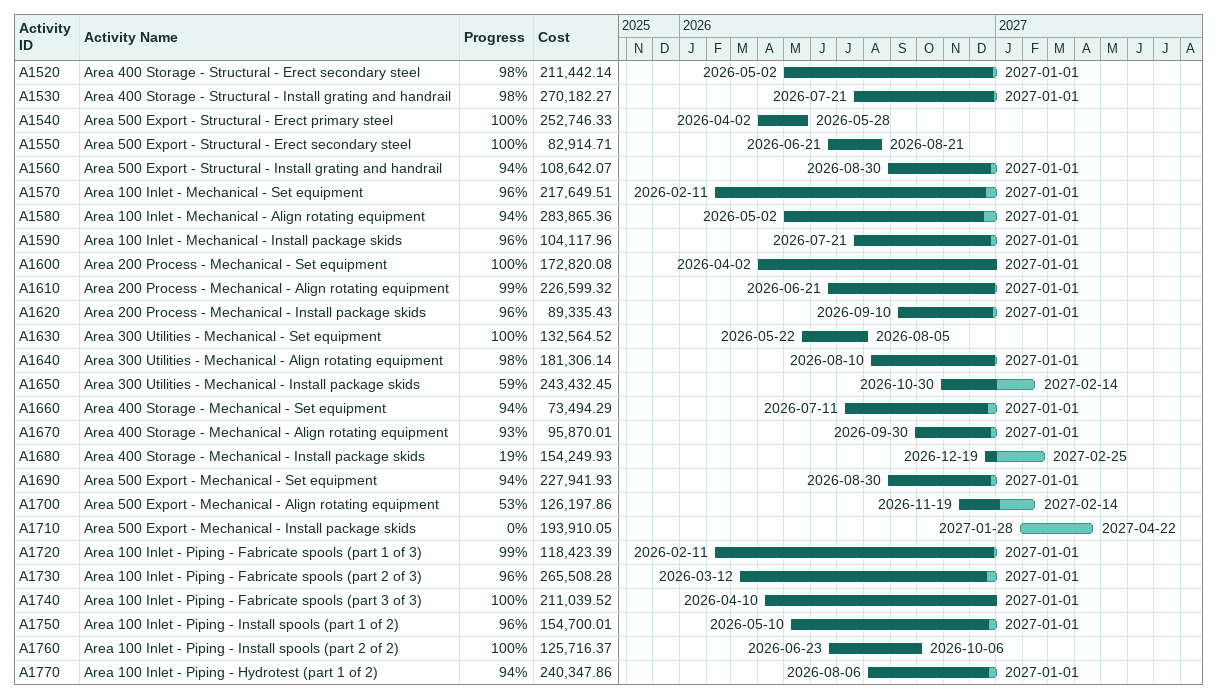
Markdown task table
| ID | Task | Start | Finish | % complete | Cost |
|---|---|---|---|---|---|
| A1520 | Area 400 Storage - Structural - Erect secondary steel | 2026-05-02 | 2027-01-01 | 98 | 211442.14 |
| A1530 | Area 400 Storage - Structural - Install grating and handrail | 2026-07-21 | 2027-01-01 | 98 | 270182.27 |
| A1540 | Area 500 Export - Structural - Erect primary steel | 2026-04-02 | 2026-05-28 | 100 | 252746.33 |
| A1550 | Area 500 Export - Structural - Erect secondary steel | 2026-06-21 | 2026-08-21 | 100 | 82914.71 |
| A1560 | Area 500 Export - Structural - Install grating and handrail | 2026-08-30 | 2027-01-01 | 94 | 108642.07 |
| A1570 | Area 100 Inlet - Mechanical - Set equipment | 2026-02-11 | 2027-01-01 | 96 | 217649.51 |
| A1580 | Area 100 Inlet - Mechanical - Align rotating equipment | 2026-05-02 | 2027-01-01 | 94 | 283865.36 |
| A1590 | Area 100 Inlet - Mechanical - Install package skids | 2026-07-21 | 2027-01-01 | 96 | 104117.96 |
| A1600 | Area 200 Process - Mechanical - Set equipment | 2026-04-02 | 2027-01-01 | 100 | 172820.08 |
| A1610 | Area 200 Process - Mechanical - Align rotating equipment | 2026-06-21 | 2027-01-01 | 99 | 226599.32 |
| A1620 | Area 200 Process - Mechanical - Install package skids | 2026-09-10 | 2027-01-01 | 96 | 89335.43 |
| A1630 | Area 300 Utilities - Mechanical - Set equipment | 2026-05-22 | 2026-08-05 | 100 | 132564.52 |
| A1640 | Area 300 Utilities - Mechanical - Align rotating equipment | 2026-08-10 | 2027-01-01 | 98 | 181306.14 |
| A1650 | Area 300 Utilities - Mechanical - Install package skids | 2026-10-30 | 2027-02-14 | 59 | 243432.45 |
| A1660 | Area 400 Storage - Mechanical - Set equipment | 2026-07-11 | 2027-01-01 | 94 | 73494.29 |
| A1670 | Area 400 Storage - Mechanical - Align rotating equipment | 2026-09-30 | 2027-01-01 | 93 | 95870.01 |
| A1680 | Area 400 Storage - Mechanical - Install package skids | 2026-12-19 | 2027-02-25 | 19 | 154249.93 |
| A1690 | Area 500 Export - Mechanical - Set equipment | 2026-08-30 | 2027-01-01 | 94 | 227941.93 |
| A1700 | Area 500 Export - Mechanical - Align rotating equipment | 2026-11-19 | 2027-02-14 | 53 | 126197.86 |
| A1710 | Area 500 Export - Mechanical - Install package skids | 2027-01-28 | 2027-04-22 | 0 | 193910.05 |
| A1720 | Area 100 Inlet - Piping - Fabricate spools (part 1 of 3) | 2026-02-11 | 2027-01-01 | 99 | 118423.39 |
| A1730 | Area 100 Inlet - Piping - Fabricate spools (part 2 of 3) | 2026-03-12 | 2027-01-01 | 96 | 265508.28 |
| A1740 | Area 100 Inlet - Piping - Fabricate spools (part 3 of 3) | 2026-04-10 | 2027-01-01 | 100 | 211039.52 |
| A1750 | Area 100 Inlet - Piping - Install spools (part 1 of 2) | 2026-05-10 | 2027-01-01 | 96 | 154700.01 |
| A1760 | Area 100 Inlet - Piping - Install spools (part 2 of 2) | 2026-06-23 | 2026-10-06 | 100 | 125716.37 |
| A1770 | Area 100 Inlet - Piping - Hydrotest (part 1 of 2) | 2026-08-06 | 2027-01-01 | 94 | 240347.86 |
